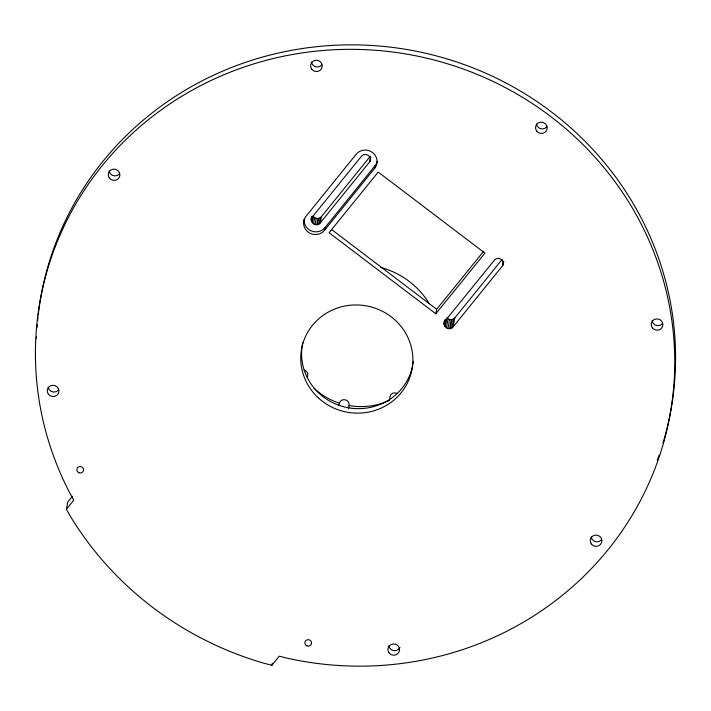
<?xml version="1.0" encoding="UTF-8"?>
<svg xmlns="http://www.w3.org/2000/svg" width="711" height="711" viewBox="0 0 711 711"><rect width="100%" height="100%" fill="white"/><g stroke="black" fill="none" stroke-linecap="round" stroke-linejoin="round"><path stroke-width="1.07" d="M370.822 157.247L369.827 161.637L320.243 222.952C316.413 227.698 308.965 222.232 311.711 216.997M370.155 160.908C372.057 155.896 364.574 152.083 361.428 156.269L311.845 217.584L311.311 219.086M444.108 323.834L445.157 320.874L494.847 259.639C498.651 255.987 505.397 260.946 502.686 265.594L453.103 326.909C448.81 332.019 441.087 325.291 444.864 319.852M66.381 509.245L73.775 500.117L70.496 494.341A320.074 307.987 10.7 0 1 278.312 57.351A320.074 307.987 10.7 0 1 674.721 358.335A320.074 307.987 10.7 0 1 285.866 657.871L279.281 656.155L271.886 665.283L263.328 663.061A331.193 318.679 10.7 0 1 70.656 516.773L66.381 509.245L67.741 502.073L72.433 496.269M311.249 219.886L311.845 216.748M311.525 221.459L312.511 216.233M312.316 222.872L313.507 216.597C315.453 219.006 319.452 219.121 321.425 216.677L370.315 156.224M313.542 223.965L314.724 217.682M315.053 224.623L316.244 218.339M316.706 224.765L317.888 218.49M317.515 224.64L318.706 218.366M319.035 224.018L320.217 217.744M320.243 222.952L321.425 216.677M324.527 230.284L374.617 168.347A11.696 11.252 10.7 0 0 372.52 152.51A11.696 11.252 10.7 0 0 356.131 154.314L306.041 216.251A11.696 11.252 10.7 0 0 308.139 232.088A11.696 11.252 10.7 0 0 324.527 230.284L325.034 227.6L375.124 165.663A11.696 11.252 10.7 0 0 377.274 161.273M271.886 665.283L272.277 663.239M369.827 161.637L370.618 157.451M374.617 168.347L375.124 165.663M338.925 405.217L339.325 403.119A5.03 4.844 10.7 0 1 345.342 399.822A5.03 4.844 10.7 0 1 349.074 405.554L348.488 408.692M435.807 313.773L484.946 253.125L378.216 172.089L329.086 232.737L435.807 313.773L436.661 309.294L483.711 251.205M444.179 324.634L444.935 320.652M444.722 326.153L446.037 319.177M445.175 326.82L446.872 317.853C448.819 320.27 452.827 320.385 454.8 317.941L502.286 259.213M446.401 327.913L448.09 318.946M447.912 328.571L449.61 319.603M449.565 328.722L451.254 319.754M450.383 328.598L452.072 319.63M451.894 327.975L453.582 319.008M453.103 326.909L454.8 317.941M502.686 265.594L503.441 261.604M503.219 264.092L503.779 261.097M387.344 401.351L389.628 400.311M349.074 405.554L350.336 405.785A67.03 64.497 10.7 0 0 386.375 401.742M339.325 403.119L338.098 402.737A67.03 64.497 10.7 0 1 314.013 388.304M331.69 229.6L436.661 309.294M399.991 647.357A5.866 5.644 10.7 0 1 388.775 645.739M601.55 539.756A5.866 5.644 10.7 0 1 591.108 536.876M662.536 323.576A5.866 5.644 10.7 0 1 652.094 320.697M546.848 126.816A5.866 5.644 10.7 0 1 536.405 123.936M321.896 64.932A5.866 5.644 10.7 0 1 311.454 62.053M119.564 173.795A5.866 5.644 10.7 0 1 109.121 170.916M58.578 389.975A5.866 5.644 10.7 0 1 48.135 387.095M412.691 365.614A56.142 54.018 10.7 0 1 346.541 407.43A56.142 54.018 10.7 0 1 302.788 342.684M413.367 361.384A56.142 54.018 10.7 0 1 413.002 363.925M380.838 267.443A80.441 77.401 10.7 0 1 429.355 303.801M304.104 370.111A5.03 4.844 10.7 0 1 307.276 377.043M389.912 398.809A5.03 4.844 10.7 0 1 397.076 393.396M325.034 227.6A11.696 11.252 10.7 0 1 304.219 218.917M38.19 315.089A320.074 307.987 10.7 0 1 418.041 51.601A320.074 307.987 10.7 0 1 663.043 442.962M659.061 455.244A320.074 307.987 10.7 0 1 657.248 460.31M36.43 338.676A320.074 307.987 10.7 0 1 36.51 336.525M36.999 327.931A320.074 307.987 10.7 0 1 37.248 324.714M37.621 320.43A320.074 307.987 10.7 0 1 37.95 317.222M78.894 472.726L77.517 471.686A3.351 3.226 10.7 0 1 79.188 466.674A3.351 3.226 10.7 0 1 83.525 469.971A3.351 3.226 10.7 0 1 78.894 472.726M306.912 645.864L305.543 644.815A3.351 3.226 10.7 0 1 307.205 639.802A3.351 3.226 10.7 0 1 311.542 643.1A3.351 3.226 10.7 0 1 306.912 645.864M389.077 652.947A5.866 5.644 10.7 0 0 399.138 651.836A5.866 5.644 10.7 0 0 392.996 643.97A5.866 5.644 10.7 0 0 389.077 652.947M48.437 394.303A5.866 5.644 10.7 0 0 58.498 393.192A5.866 5.644 10.7 0 0 52.347 385.326A5.866 5.644 10.7 0 0 48.437 394.303M109.423 178.123A5.866 5.644 10.7 0 0 119.484 177.012A5.866 5.644 10.7 0 0 113.333 169.147A5.866 5.644 10.7 0 0 109.423 178.123M311.756 69.26A5.866 5.644 10.7 0 0 321.816 68.158A5.866 5.644 10.7 0 0 315.675 60.284A5.866 5.644 10.7 0 0 311.756 69.26M536.707 131.144A5.866 5.644 10.7 0 0 546.777 130.042A5.866 5.644 10.7 0 0 540.627 122.168A5.866 5.644 10.7 0 0 536.707 131.144M652.396 327.904A5.866 5.644 10.7 0 0 662.465 326.793A5.866 5.644 10.7 0 0 656.315 318.928A5.866 5.644 10.7 0 0 652.396 327.904M591.41 544.084A5.866 5.644 10.7 0 0 601.479 542.982A5.866 5.644 10.7 0 0 595.329 535.107A5.866 5.644 10.7 0 0 591.41 544.084M318.066 397.627A56.142 54.018 10.7 0 0 411.278 372.608A56.142 54.018 10.7 0 0 341.067 306.921A56.142 54.018 10.7 0 0 318.066 397.627"/></g></svg>
